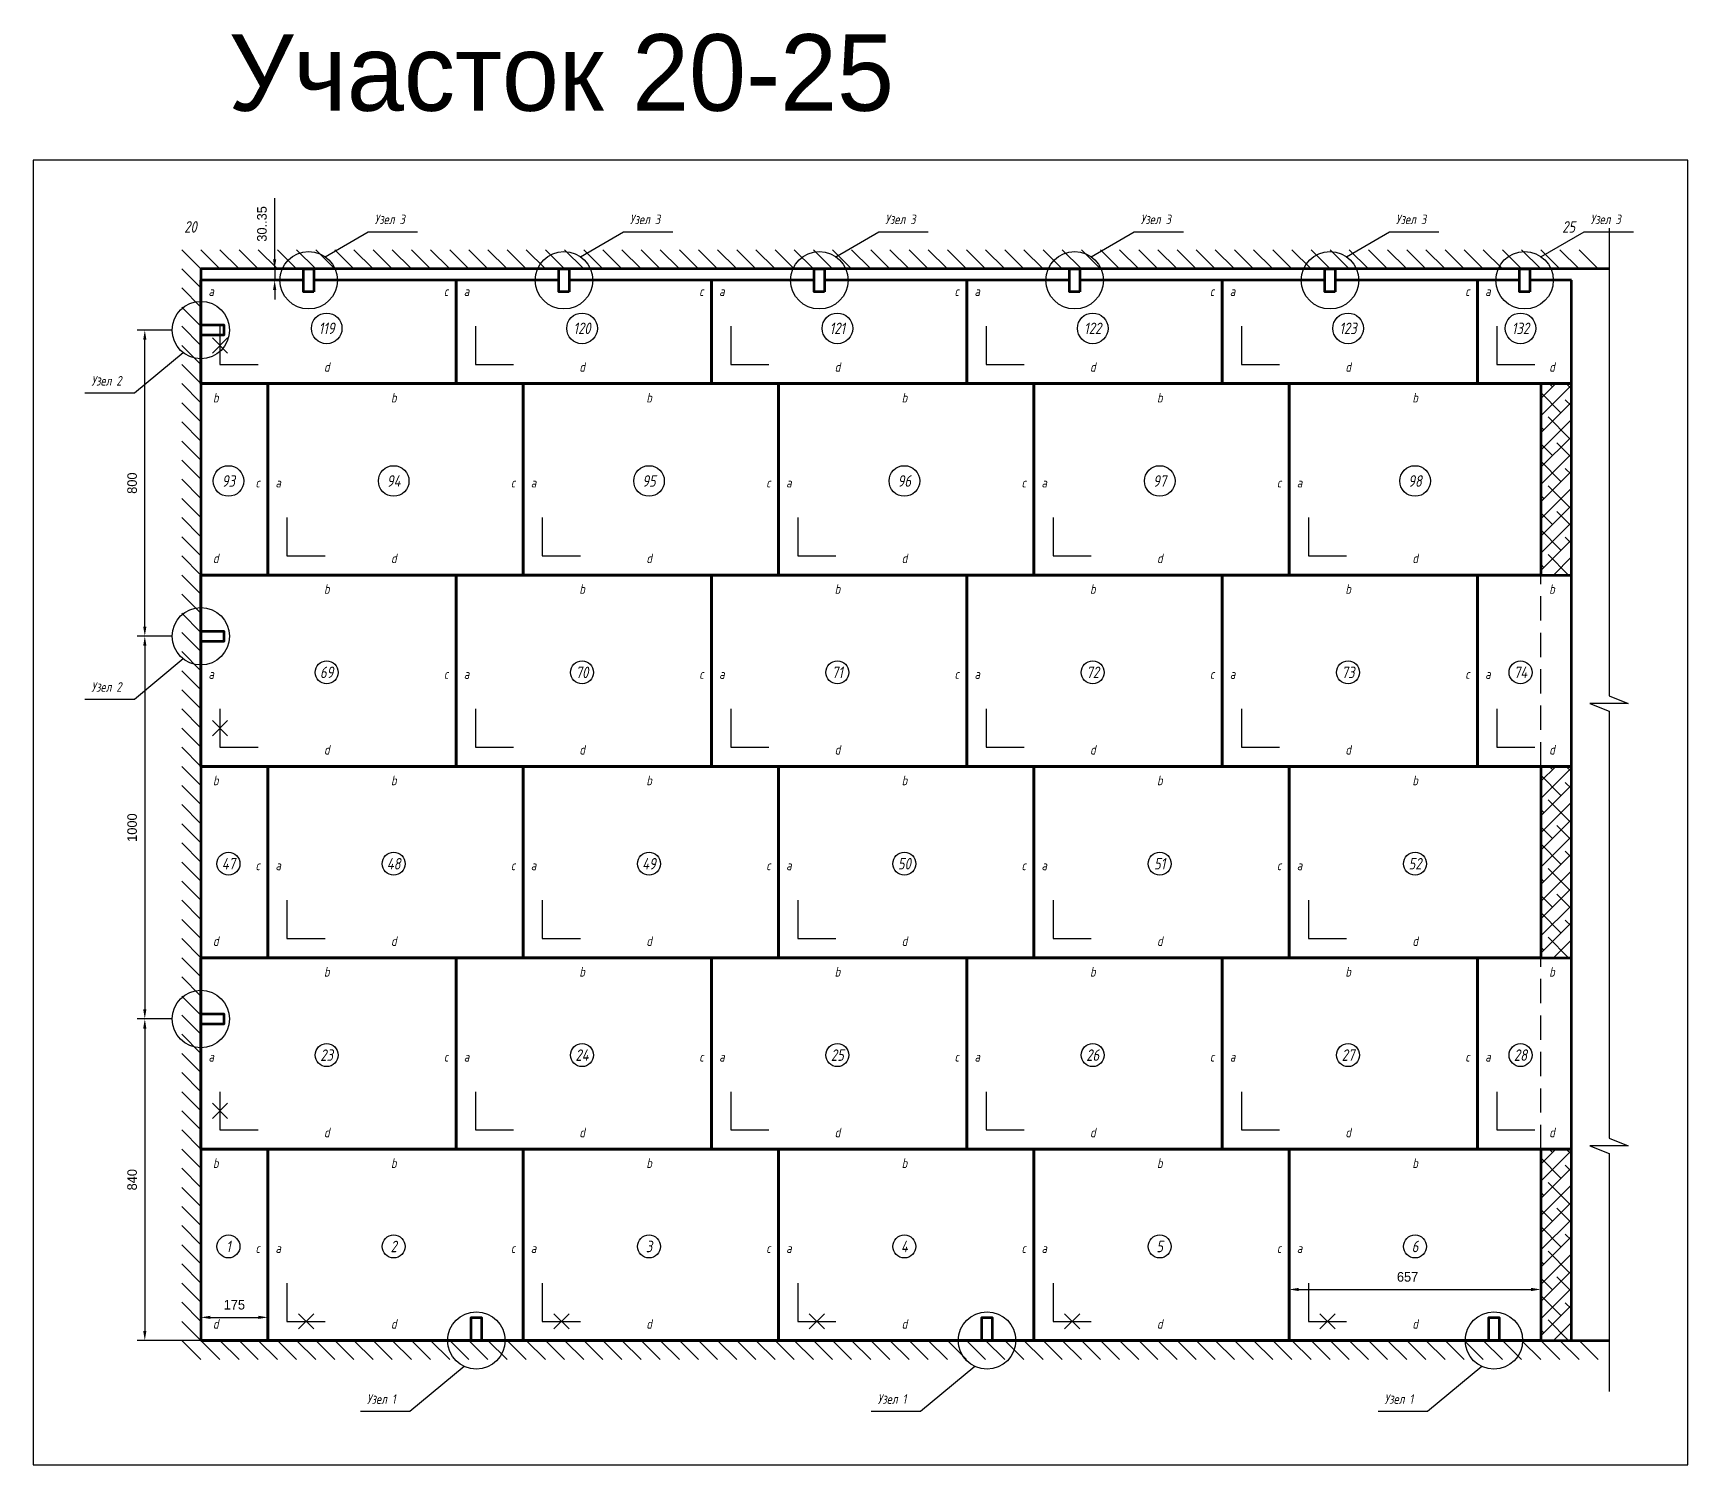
# Model space of a CAD drawing. Header units: millimetres. Extents: x -24443 to 78341, y -69589 to 15487.
# Drawn here: x 57703 to 62026, y -69589 to -65848 of the extents above; entities that cross this region are included whole.
import ezdxf
from ezdxf.enums import TextEntityAlignment as Align

# ---------------------------------------------------------------- set-up
doc = ezdxf.new("R2010")
doc.units = ezdxf.units.MM
doc.linetypes.add('DASHED', pattern=[19.05, 12.7, -6.35])
doc.layers.add('01 Перегородки', color=7, linetype='Continuous')
doc.layers.add('08 Размеры', color=7, linetype='Continuous')
doc.layers.add('100 noprint', color=1, linetype='Continuous', plot=False)
doc.styles.get("Standard").update_dxf_attribs({"font": 'Ubuntu-R.ttf'})
doc.styles.add('ГОСТ-ISOCPEUR', font='isocpeui.ttf', dxfattribs={"width": 0.8})
doc.dimstyles.new('ISO-25', dxfattribs={"dimtxt": 2.5, "dimasz": 2.5, "dimexe": 1.25, "dimexo": 0.625, "dimtad": 1, "dimtxsty": 'Standard', "dimcen": 2.5, "dimadec": 0, "dimazin": 0, "dimtfac": 1, "dimtmove": 0, "dimatfit": 3, "dimfxl": 1, "dimarcsym": 0})

# ---------------------------------------------------------------- blocks, each defined once
blk = doc.blocks.new('*D415')
at = {"layer": '08 Размеры', "color": 0, "lineweight": -2}
for p, q in [((60984.5, -69263.8), (60984.5, -69110.5)), ((61641.5, -69263.8), (61641.5, -69110.5)), ((61009.5, -69130.5), (61616.5, -69130.5))]:
    blk.add_line(p, q, dxfattribs=at)
at = {"layer": '08 Размеры', "color": 0}
for points in [[(61009.5, -69126.3), (61009.5, -69134.7), (60984.5, -69130.5)], [(61616.5, -69134.7), (61616.5, -69126.3), (61641.5, -69130.5)]]:
    blk.add_solid(points, dxfattribs=at)
at = {"layer": 'Defpoints', "color": 0}
for p in [(61641.5, -69130.5), (60984.5, -69263.8), (61641.5, -69263.8)]:
    blk.add_point(p, dxfattribs=at)
at = {"layer": '08 Размеры', "color": 0, "insert": (61293.7, -69097.7), "char_height": 25, "attachment_point": 5}
blk.add_mtext('657', dxfattribs=at)
blk = doc.blocks.new('плита')
at = {"lineweight": 70}
blk.add_lwpolyline([(0, 500), (667, 500), (667, 0), (0, 0)], close=True, dxfattribs=at)
blk.add_lwpolyline([(50, 150), (50, 50), (150, 50)])
at = {"style": 'ГОСТ-ISOCPEUR', "width": 0.8}
for s, p in [('b', (329.1, 463.3)), ('a', (27.1, 241.2)), ('c', (640.6, 241.2)), ('d', (329.1, 43.5))]:
    blk.add_text(s, height=25, dxfattribs=at).set_placement(p, align=Align.MIDDLE)
blk = doc.blocks.new('*D416')
at = {"layer": '08 Размеры', "color": 0, "lineweight": -2}
for p, q in [((58141.5, -69263.8), (58141.5, -69183.4)), ((58166.5, -69203.4), (58291.5, -69203.4)), ((58316.5, -69263.8), (58316.5, -69183.4))]:
    blk.add_line(p, q, dxfattribs=at)
at = {"layer": '08 Размеры', "color": 0}
for points in [[(58166.5, -69199.2), (58166.5, -69207.6), (58141.5, -69203.4)], [(58291.5, -69207.6), (58291.5, -69199.2), (58316.5, -69203.4)]]:
    blk.add_solid(points, dxfattribs=at)
at = {"layer": 'Defpoints', "color": 0}
for p in [(58316.5, -69203.4), (58141.5, -69263.8), (58316.5, -69263.8)]:
    blk.add_point(p, dxfattribs=at)
at = {"layer": '08 Размеры', "color": 0, "insert": (58229, -69170.6), "char_height": 25, "attachment_point": 5}
blk.add_mtext('175', dxfattribs=at)
blk = doc.blocks.new('подрезка')
for p, q in [((-20, 20), (20, -20)), ((20, 20), (-20, -20))]:
    blk.add_line(p, q)
blk = doc.blocks.new('*D459')
at = {"layer": '08 Размеры', "color": 0, "lineweight": -2}
for p, q in [((58334.3, -66463.8), (58334.3, -66279.3)), ((58334.3, -66438.8), (58334.3, -66413.8)), ((58141.5, -66463.8), (58354.3, -66463.8)), ((58334.3, -66463.8), (58334.3, -66493.8)), ((58141.5, -66493.8), (58354.3, -66493.8)), ((58334.3, -66518.8), (58334.3, -66543.8))]:
    blk.add_line(p, q, dxfattribs=at)
at = {"layer": '08 Размеры', "color": 0}
for points in [[(58330.1, -66438.8), (58338.4, -66438.8), (58334.3, -66463.8)], [(58338.4, -66518.8), (58330.1, -66518.8), (58334.3, -66493.8)]]:
    blk.add_solid(points, dxfattribs=at)
at = {"layer": 'Defpoints', "color": 0}
for p in [(58141.5, -66463.8), (58141.5, -66493.8), (58334.3, -66493.8)]:
    blk.add_point(p, dxfattribs=at)
at = {"layer": '08 Размеры', "color": 0, "insert": (58301.2, -66346.5), "char_height": 25, "attachment_point": 5, "rotation": 90}
blk.add_mtext('30..35', dxfattribs=at)
blk = doc.blocks.new('*D465')
at = {"layer": '08 Размеры', "color": 0, "lineweight": -2}
for p, q in [((58066.5, -68423.8), (57975.1, -68423.8)), ((57995.1, -68448.8), (57995.1, -69238.8)), ((58141.5, -69263.8), (57975.1, -69263.8))]:
    blk.add_line(p, q, dxfattribs=at)
at = {"layer": '08 Размеры', "color": 0}
for points in [[(57999.2, -68448.8), (57990.9, -68448.8), (57995.1, -68423.8)], [(57990.9, -69238.8), (57999.2, -69238.8), (57995.1, -69263.8)]]:
    blk.add_solid(points, dxfattribs=at)
at = {"layer": 'Defpoints', "color": 0}
for p in [(58066.5, -68423.8), (57995.1, -69263.8), (58141.5, -69263.8)]:
    blk.add_point(p, dxfattribs=at)
at = {"layer": '08 Размеры', "color": 0, "insert": (57962, -68843.8), "char_height": 25, "attachment_point": 5, "rotation": 90}
blk.add_mtext('840', dxfattribs=at)
blk = doc.blocks.new('*D466')
at = {"layer": '08 Размеры', "color": 0, "lineweight": -2}
for p, q in [((58066.5, -67423.8), (57975.1, -67423.8)), ((57995.1, -67448.8), (57995.1, -68398.8)), ((58066.5, -68423.8), (57975.1, -68423.8))]:
    blk.add_line(p, q, dxfattribs=at)
at = {"layer": '08 Размеры', "color": 0}
for points in [[(57999.2, -67448.8), (57990.9, -67448.8), (57995.1, -67423.8)], [(57990.9, -68398.8), (57999.2, -68398.8), (57995.1, -68423.8)]]:
    blk.add_solid(points, dxfattribs=at)
at = {"layer": 'Defpoints', "color": 0}
for p in [(58066.5, -67423.8), (57995.1, -68423.8), (58066.5, -68423.8)]:
    blk.add_point(p, dxfattribs=at)
at = {"layer": '08 Размеры', "color": 0, "insert": (57962, -67923.8), "char_height": 25, "attachment_point": 5, "rotation": 90}
blk.add_mtext('1000', dxfattribs=at)
blk = doc.blocks.new('*D467')
at = {"layer": '08 Размеры', "color": 0, "lineweight": -2}
for p, q in [((58066.5, -66623.8), (57975.1, -66623.8)), ((57995.1, -67398.8), (57995.1, -66648.8)), ((58066.5, -67423.8), (57975.1, -67423.8))]:
    blk.add_line(p, q, dxfattribs=at)
at = {"layer": '08 Размеры', "color": 0}
for points in [[(57999.2, -66648.8), (57990.9, -66648.8), (57995.1, -66623.8)], [(57990.9, -67398.8), (57999.2, -67398.8), (57995.1, -67423.8)]]:
    blk.add_solid(points, dxfattribs=at)
at = {"layer": 'Defpoints', "color": 0}
for p in [(57995.1, -66623.8), (58066.5, -66623.8), (58066.5, -67423.8)]:
    blk.add_point(p, dxfattribs=at)
at = {"layer": '08 Размеры', "color": 0, "insert": (57962, -67023.8), "char_height": 25, "attachment_point": 5, "rotation": 90}
blk.add_mtext('800', dxfattribs=at)

msp = doc.modelspace()

# ---------------------------------------------------------------- hatches: boundary and pattern name
at = {"layer": '01 Перегородки'}
h = msp.add_hatch(dxfattribs=at)
h.set_pattern_fill('ANSI38', color=256, scale=10, style=0)
h.set_pattern_definition([(45, (7e-12, 1500), (-22.45064, 22.45064), []), (135, (7e-12, 1500), (-67.351921, 22.45064), [79.375, -47.625])])
h.paths.add_polyline_path([(61721.488, -67263.801), (61721.488, -66763.801), (61641.488, -66763.801), (61641.488, -67263.801)])
h = msp.add_hatch(dxfattribs=at)
h.set_pattern_fill('ANSI38', color=256, scale=10, style=0)
h.set_pattern_definition([(45, (7e-12, 500), (-22.45064, 22.45064), []), (135, (7e-12, 500), (-67.351921, 22.45064), [79.375, -47.625])])
h.paths.add_polyline_path([(61721.488, -68263.801), (61721.488, -67763.801), (61641.488, -67763.801), (61641.488, -68263.801)])
h = msp.add_hatch(dxfattribs=at)
h.set_pattern_fill('ANSI38', color=256, scale=10, style=0)
h.set_pattern_definition([(45, (7e-12, -500), (-22.45064, 22.45064), []), (135, (7e-12, -500), (-67.351921, 22.45064), [79.375, -47.625])])
h.paths.add_polyline_path([(61721.488, -69263.801), (61721.488, -68763.801), (61641.488, -68763.801), (61641.488, -69263.801)])

# ---------------------------------------------------------------- linework, layer by layer
at = {"lineweight": 70}
for p, q in [((60984.488, -66763.801), (61641.488, -66763.801)), ((60984.488, -67263.801), (60984.488, -66763.801)), ((61641.488, -66763.801), (61641.488, -67263.801)), ((61641.488, -66763.801), (61641.488, -67263.801)), ((61641.488, -67263.801), (60984.488, -67263.801)), ((60984.488, -67763.801), (61641.488, -67763.801)), ((60984.488, -68263.801), (60984.488, -67763.801)), ((61641.488, -67763.801), (61641.488, -68263.801)), ((61641.488, -67763.801), (61641.488, -68263.801)), ((61641.488, -68263.801), (60984.488, -68263.801)), ((60984.488, -68763.801), (61641.488, -68763.801)), ((60984.488, -69263.801), (60984.488, -68763.801)), ((61641.488, -68763.801), (61641.488, -69263.801)), ((61641.488, -68763.801), (61641.488, -69263.801)), ((61641.488, -69263.801), (60984.488, -69263.801))]:
    msp.add_line(p, q, dxfattribs=at)
for points in [[(58466.003, -66432.306), (58578.415, -66367.178), (58707.399, -66367.178)], [(59133.003, -66432.306), (59245.415, -66367.178), (59374.399, -66367.178)], [(59800.003, -66432.306), (59912.415, -66367.178), (60041.399, -66367.178)], [(60467.003, -66432.306), (60579.415, -66367.178), (60708.399, -66367.178)], [(61134.003, -66432.306), (61246.415, -66367.178), (61375.399, -66367.178)], [(61642.15, -66432.306), (61754.561, -66367.178), (61883.545, -66367.178)], [(61820.034, -66357.714), (61820.034, -67579.707), (61870.034, -67599.707), (61770.034, -67599.707), (61820.034, -67619.707), (61820.034, -68735.614), (61870.034, -68755.614), (61770.034, -68755.614), (61820.034, -68775.614), (61820.034, -69397.235)], [(58191.488, -66613.801), (58191.488, -66713.801), (58291.488, -66713.801)], [(58858.488, -66613.801), (58858.488, -66713.801), (58958.488, -66713.801)], [(59525.488, -66613.801), (59525.488, -66713.801), (59625.488, -66713.801)], [(60192.488, -66613.801), (60192.488, -66713.801), (60292.488, -66713.801)], [(60859.488, -66613.801), (60859.488, -66713.801), (60959.488, -66713.801)], [(61526.488, -66613.801), (61526.488, -66713.801), (61626.488, -66713.801)], [(58095.485, -66683.035), (57967.729, -66789.033), (57838.746, -66789.033)], [(61034.488, -67113.801), (61034.488, -67213.801), (61134.488, -67213.801)], [(58095.485, -67483.035), (57967.729, -67589.033), (57838.746, -67589.033)], [(61526.488, -67613.801), (61526.488, -67713.801), (61626.488, -67713.801)], [(61034.488, -68113.801), (61034.488, -68213.801), (61134.488, -68213.801)], [(61526.488, -68613.801), (61526.488, -68713.801), (61626.488, -68713.801)], [(61034.488, -69113.801), (61034.488, -69213.801), (61134.488, -69213.801)], [(58829.326, -69331.715), (58687.39, -69449.478), (58558.406, -69449.478)], [(60163.326, -69331.715), (60021.39, -69449.478), (59892.406, -69449.478)], [(61487.326, -69331.715), (61345.39, -69449.478), (61216.406, -69449.478)]]:
    msp.add_lwpolyline(points)
for points in [[(58808.488, -66493.801), (58808.488, -66763.801), (58141.488, -66763.801), (58141.488, -66493.801)], [(59475.488, -66493.801), (59475.488, -66763.801), (58808.488, -66763.801), (58808.488, -66493.801)], [(60142.488, -66493.801), (60142.488, -66763.801), (59475.488, -66763.801), (59475.488, -66493.801)], [(60809.488, -66493.801), (60809.488, -66763.801), (60142.488, -66763.801), (60142.488, -66493.801)], [(61476.488, -66493.801), (61476.488, -66763.801), (60809.488, -66763.801), (60809.488, -66493.801)], [(61721.488, -66763.801), (61476.488, -66763.801), (61476.488, -66493.801)], [(58141.488, -66763.801), (58316.488, -66763.801), (58316.488, -67263.801), (58141.488, -67263.801)], [(61721.488, -67763.801), (61476.488, -67763.801), (61476.488, -67263.801), (61721.488, -67263.801)], [(58141.488, -67763.801), (58316.488, -67763.801), (58316.488, -68263.801), (58141.488, -68263.801)], [(61721.488, -68763.801), (61476.488, -68763.801), (61476.488, -68263.801), (61721.488, -68263.801)], [(58141.488, -68763.801), (58316.488, -68763.801), (58316.488, -69263.801), (58141.488, -69263.801)]]:
    msp.add_lwpolyline(points, dxfattribs=at)
at = {"layer": '01 Перегородки'}
for p, q in [((58091.488, -66413.801), (58141.488, -66463.801)), ((58141.488, -66413.801), (58191.488, -66463.801)), ((58191.488, -66413.801), (58241.488, -66463.801)), ((58241.488, -66413.801), (58291.488, -66463.801)), ((58291.488, -66413.801), (58341.488, -66463.801)), ((58341.488, -66413.801), (58391.488, -66463.801)), ((58391.488, -66413.801), (58441.488, -66463.801)), ((58441.488, -66413.801), (58491.488, -66463.801)), ((58491.488, -66413.801), (58541.488, -66463.801)), ((58541.488, -66413.801), (58591.488, -66463.801)), ((58591.488, -66413.801), (58641.488, -66463.801)), ((58641.488, -66413.801), (58691.488, -66463.801)), ((58691.488, -66413.801), (58741.488, -66463.801)), ((58741.488, -66413.801), (58791.488, -66463.801)), ((58791.488, -66413.801), (58841.488, -66463.801)), ((58841.488, -66413.801), (58891.488, -66463.801)), ((58891.488, -66413.801), (58941.488, -66463.801)), ((58941.488, -66413.801), (58991.488, -66463.801)), ((58991.488, -66413.801), (59041.488, -66463.801)), ((59041.488, -66413.801), (59091.488, -66463.801)), ((59091.488, -66413.801), (59141.488, -66463.801)), ((59141.488, -66413.801), (59191.488, -66463.801)), ((59191.488, -66413.801), (59241.488, -66463.801)), ((59241.488, -66413.801), (59291.488, -66463.801)), ((59291.488, -66413.801), (59341.488, -66463.801)), ((59341.488, -66413.801), (59391.488, -66463.801)), ((59391.488, -66413.801), (59441.488, -66463.801)), ((59441.488, -66413.801), (59491.488, -66463.801)), ((59491.488, -66413.801), (59541.488, -66463.801)), ((59541.488, -66413.801), (59591.488, -66463.801)), ((59591.488, -66413.801), (59641.488, -66463.801)), ((59641.488, -66413.801), (59691.488, -66463.801)), ((59691.488, -66413.801), (59741.488, -66463.801)), ((59741.488, -66413.801), (59791.488, -66463.801)), ((59791.488, -66413.801), (59841.488, -66463.801)), ((59841.488, -66413.801), (59891.488, -66463.801)), ((59891.488, -66413.801), (59941.488, -66463.801)), ((59941.488, -66413.801), (59991.488, -66463.801)), ((59991.488, -66413.801), (60041.488, -66463.801)), ((60041.488, -66413.801), (60091.488, -66463.801)), ((60091.488, -66413.801), (60141.488, -66463.801)), ((60141.488, -66413.801), (60191.488, -66463.801)), ((60191.488, -66413.801), (60241.488, -66463.801)), ((60241.488, -66413.801), (60291.488, -66463.801)), ((60291.488, -66413.801), (60341.488, -66463.801)), ((60341.488, -66413.801), (60391.488, -66463.801)), ((60391.488, -66413.801), (60441.488, -66463.801)), ((60441.488, -66413.801), (60491.488, -66463.801)), ((60491.488, -66413.801), (60541.488, -66463.801)), ((60541.488, -66413.801), (60591.488, -66463.801)), ((60591.488, -66413.801), (60641.488, -66463.801)), ((60641.488, -66413.801), (60691.488, -66463.801)), ((60691.488, -66413.801), (60741.488, -66463.801)), ((60741.488, -66413.801), (60791.488, -66463.801)), ((60791.488, -66413.801), (60841.488, -66463.801)), ((60841.488, -66413.801), (60891.488, -66463.801)), ((60891.488, -66413.801), (60941.488, -66463.801)), ((60941.488, -66413.801), (60991.488, -66463.801)), ((60991.488, -66413.801), (61041.488, -66463.801)), ((61041.488, -66413.801), (61091.488, -66463.801)), ((61091.488, -66413.801), (61141.488, -66463.801)), ((61141.488, -66413.801), (61191.488, -66463.801)), ((61191.488, -66413.801), (61241.488, -66463.801)), ((61241.488, -66413.801), (61291.488, -66463.801)), ((61291.488, -66413.801), (61341.488, -66463.801)), ((61341.488, -66413.801), (61391.488, -66463.801)), ((61391.488, -66413.801), (61441.488, -66463.801)), ((61441.488, -66413.801), (61491.488, -66463.801)), ((61491.488, -66413.801), (61541.488, -66463.801)), ((61541.488, -66413.801), (61591.488, -66463.801)), ((61591.488, -66413.801), (61641.488, -66463.801)), ((61641.488, -66413.801), (61691.488, -66463.801)), ((61691.488, -66413.801), (61741.488, -66463.801)), ((61741.488, -66413.801), (61791.488, -66463.801)), ((58091.488, -66463.801), (58141.488, -66513.801)), ((58091.488, -66513.801), (58141.488, -66563.801)), ((58091.488, -66563.801), (58141.488, -66613.801)), ((58091.488, -66613.801), (58141.488, -66663.801)), ((58091.488, -66663.801), (58141.488, -66713.801)), ((58091.488, -66713.801), (58141.488, -66763.801)), ((58091.488, -66763.801), (58141.488, -66813.801)), ((58091.488, -66813.801), (58141.488, -66863.801)), ((58091.488, -66863.801), (58141.488, -66913.801)), ((58091.488, -66913.801), (58141.488, -66963.801)), ((58091.488, -66963.801), (58141.488, -67013.801)), ((58091.488, -67013.801), (58141.488, -67063.801)), ((58091.488, -67063.801), (58141.488, -67113.801)), ((58091.488, -67113.801), (58141.488, -67163.801)), ((58091.488, -67163.801), (58141.488, -67213.801)), ((58091.488, -67213.801), (58141.488, -67263.801)), ((58091.488, -67263.801), (58141.488, -67313.801)), ((58091.488, -67313.801), (58141.488, -67363.801)), ((58091.488, -67363.801), (58141.488, -67413.801)), ((58091.488, -67413.801), (58141.488, -67463.801)), ((58091.488, -67463.801), (58141.488, -67513.801)), ((58091.488, -67513.801), (58141.488, -67563.801)), ((58091.488, -67563.801), (58141.488, -67613.801)), ((58091.488, -67613.801), (58141.488, -67663.801)), ((58091.488, -67663.801), (58141.488, -67713.801)), ((58091.488, -67713.801), (58141.488, -67763.801)), ((58091.488, -67763.801), (58141.488, -67813.801)), ((58091.488, -67813.801), (58141.488, -67863.801)), ((58091.488, -67863.801), (58141.488, -67913.801)), ((58091.488, -67913.801), (58141.488, -67963.801)), ((58091.488, -67963.801), (58141.488, -68013.801)), ((58091.488, -68013.801), (58141.488, -68063.801)), ((58091.488, -68063.801), (58141.488, -68113.801)), ((58091.488, -68113.801), (58141.488, -68163.801)), ((58091.488, -68163.801), (58141.488, -68213.801)), ((58091.488, -68213.801), (58141.488, -68263.801)), ((58091.488, -68263.801), (58141.488, -68313.801)), ((58091.488, -68313.801), (58141.488, -68363.801)), ((58091.488, -68363.801), (58141.488, -68413.801)), ((58091.488, -68413.801), (58141.488, -68463.801)), ((58091.488, -68463.801), (58141.488, -68513.801)), ((58091.488, -68513.801), (58141.488, -68563.801)), ((58091.488, -68563.801), (58141.488, -68613.801)), ((58091.488, -68613.801), (58141.488, -68663.801)), ((58091.488, -68663.801), (58141.488, -68713.801)), ((58091.488, -68713.801), (58141.488, -68763.801)), ((58091.488, -68763.801), (58141.488, -68813.801)), ((58091.488, -68813.801), (58141.488, -68863.801)), ((58091.488, -68863.801), (58141.488, -68913.801)), ((58091.488, -68913.801), (58141.488, -68963.801)), ((58091.488, -68963.801), (58141.488, -69013.801)), ((58091.488, -69013.801), (58141.488, -69063.801)), ((58091.488, -69063.801), (58141.488, -69113.801)), ((58091.488, -69113.801), (58141.488, -69163.801)), ((58091.488, -69163.801), (58141.488, -69213.801)), ((58091.488, -69213.801), (58141.488, -69263.801)), ((58091.488, -69263.801), (58141.488, -69313.801)), ((58141.488, -69263.801), (58191.488, -69313.801)), ((58191.488, -69263.801), (58241.488, -69313.801)), ((58241.488, -69263.801), (58291.488, -69313.801)), ((58291.488, -69263.801), (58341.488, -69313.801)), ((58341.488, -69263.801), (58391.488, -69313.801)), ((58391.488, -69263.801), (58441.488, -69313.801)), ((58441.488, -69263.801), (58491.488, -69313.801)), ((58491.488, -69263.801), (58541.488, -69313.801)), ((58541.488, -69263.801), (58591.488, -69313.801)), ((58591.488, -69263.801), (58641.488, -69313.801)), ((58641.488, -69263.801), (58691.488, -69313.801)), ((58691.488, -69263.801), (58741.488, -69313.801)), ((58741.488, -69263.801), (58791.488, -69313.801)), ((58791.488, -69263.801), (58841.488, -69313.801)), ((58841.488, -69263.801), (58891.488, -69313.801)), ((58891.488, -69263.801), (58941.488, -69313.801)), ((58941.488, -69263.801), (58991.488, -69313.801)), ((58991.488, -69263.801), (59041.488, -69313.801)), ((59041.488, -69263.801), (59091.488, -69313.801)), ((59091.488, -69263.801), (59141.488, -69313.801)), ((59141.488, -69263.801), (59191.488, -69313.801)), ((59191.488, -69263.801), (59241.488, -69313.801)), ((59241.488, -69263.801), (59291.488, -69313.801)), ((59291.488, -69263.801), (59341.488, -69313.801)), ((59341.488, -69263.801), (59391.488, -69313.801)), ((59391.488, -69263.801), (59441.488, -69313.801)), ((59441.488, -69263.801), (59491.488, -69313.801)), ((59491.488, -69263.801), (59541.488, -69313.801)), ((59541.488, -69263.801), (59591.488, -69313.801)), ((59591.488, -69263.801), (59641.488, -69313.801)), ((59641.488, -69263.801), (59691.488, -69313.801)), ((59691.488, -69263.801), (59741.488, -69313.801)), ((59741.488, -69263.801), (59791.488, -69313.801)), ((59791.488, -69263.801), (59841.488, -69313.801)), ((59841.488, -69263.801), (59891.488, -69313.801)), ((59891.488, -69263.801), (59941.488, -69313.801)), ((59941.488, -69263.801), (59991.488, -69313.801)), ((59991.488, -69263.801), (60041.488, -69313.801)), ((60041.488, -69263.801), (60091.488, -69313.801)), ((60091.488, -69263.801), (60141.488, -69313.801)), ((60141.488, -69263.801), (60191.488, -69313.801)), ((60191.488, -69263.801), (60241.488, -69313.801)), ((60241.488, -69263.801), (60291.488, -69313.801)), ((60291.488, -69263.801), (60341.488, -69313.801)), ((60341.488, -69263.801), (60391.488, -69313.801)), ((60391.488, -69263.801), (60441.488, -69313.801)), ((60441.488, -69263.801), (60491.488, -69313.801)), ((60491.488, -69263.801), (60541.488, -69313.801)), ((60541.488, -69263.801), (60591.488, -69313.801)), ((60591.488, -69263.801), (60641.488, -69313.801)), ((60641.488, -69263.801), (60691.488, -69313.801)), ((60691.488, -69263.801), (60741.488, -69313.801)), ((60741.488, -69263.801), (60791.488, -69313.801)), ((60791.488, -69263.801), (60841.488, -69313.801)), ((60841.488, -69263.801), (60891.488, -69313.801)), ((60891.488, -69263.801), (60941.488, -69313.801)), ((60941.488, -69263.801), (60991.488, -69313.801)), ((60991.488, -69263.801), (61041.488, -69313.801)), ((61041.488, -69263.801), (61091.488, -69313.801)), ((61091.488, -69263.801), (61141.488, -69313.801)), ((61141.488, -69263.801), (61191.488, -69313.801)), ((61191.488, -69263.801), (61241.488, -69313.801)), ((61241.488, -69263.801), (61291.488, -69313.801)), ((61291.488, -69263.801), (61341.488, -69313.801)), ((61341.488, -69263.801), (61391.488, -69313.801)), ((61391.488, -69263.801), (61441.488, -69313.801)), ((61441.488, -69263.801), (61491.488, -69313.801)), ((61491.488, -69263.801), (61541.488, -69313.801)), ((61541.488, -69263.801), (61591.488, -69313.801)), ((61591.488, -69263.801), (61641.488, -69313.801)), ((61641.488, -69263.801), (61691.488, -69313.801)), ((61691.488, -69263.801), (61741.488, -69313.801)), ((61741.488, -69263.801), (61791.488, -69313.801))]:
    msp.add_line(p, q, dxfattribs=at)
at = {"layer": '01 Перегородки', "lineweight": 70}
for p, q in [((58141.488, -66463.801), (58141.488, -69263.801)), ((61820.034, -66463.801), (58141.488, -66463.801)), ((58409.568, -66493.801), (58141.488, -66493.801)), ((59076.568, -66493.801), (58436.568, -66493.801)), ((59743.568, -66493.801), (59103.568, -66493.801)), ((60410.568, -66493.801), (59770.568, -66493.801)), ((61077.568, -66493.801), (60437.568, -66493.801)), ((61585.714, -66493.801), (61104.568, -66493.801)), ((61721.488, -66493.801), (61612.714, -66493.801)), ((61721.488, -69263.801), (61721.488, -66493.801)), ((61641.488, -66763.801), (61721.488, -66763.801)), ((61641.488, -67763.801), (61721.488, -67763.801)), ((61641.488, -68763.801), (61721.488, -68763.801)), ((58141.488, -69263.801), (61820.034, -69263.801))]:
    msp.add_line(p, q, dxfattribs=at)
at = {"layer": '01 Перегородки', "linetype": 'DASHED', "ltscale": 5}
for p, q in [((61641.488, -67763.801), (61641.488, -67263.801)), ((61641.488, -68763.801), (61641.488, -68263.801))]:
    msp.add_line(p, q, dxfattribs=at)
at = {"layer": '01 Перегородки', "lineweight": 70, "flags": 128}
for points in [[(58436.568, -66523.801), (58409.568, -66523.801), (58409.568, -66463.801), (58436.568, -66463.801)], [(59103.568, -66523.801), (59076.568, -66523.801), (59076.568, -66463.801), (59103.568, -66463.801)], [(59770.568, -66523.801), (59743.568, -66523.801), (59743.568, -66463.801), (59770.568, -66463.801)], [(60437.568, -66523.801), (60410.568, -66523.801), (60410.568, -66463.801), (60437.568, -66463.801)], [(61104.568, -66523.801), (61077.568, -66523.801), (61077.568, -66463.801), (61104.568, -66463.801)], [(61612.714, -66523.801), (61585.714, -66523.801), (61585.714, -66463.801), (61612.714, -66463.801)], [(58141.488, -66637.301), (58141.488, -66610.301), (58201.488, -66610.301), (58201.488, -66637.301)], [(58141.488, -67437.301), (58141.488, -67410.301), (58201.488, -67410.301), (58201.488, -67437.301)], [(58141.488, -68437.301), (58141.488, -68410.301), (58201.488, -68410.301), (58201.488, -68437.301)], [(58874.648, -69263.801), (58847.648, -69263.801), (58847.648, -69203.801), (58874.648, -69203.801)], [(60208.648, -69263.801), (60181.648, -69263.801), (60181.648, -69203.801), (60208.648, -69203.801)], [(61532.648, -69263.801), (61505.648, -69263.801), (61505.648, -69203.801), (61532.648, -69203.801)]]:
    msp.add_lwpolyline(points, close=True, dxfattribs=at)
at = {"layer": '01 Перегородки'}
for centre, radius in [((58423.068, -66493.801), 75), ((59090.068, -66493.801), 75), ((59757.068, -66493.801), 75), ((60424.068, -66493.801), 75), ((61091.068, -66493.801), 75), ((61599.214, -66493.801), 75), ((58141.488, -66623.801), 75), ((58470.172, -66619.386), 40), ((59137.172, -66619.386), 40), ((59804.172, -66619.386), 40), ((60471.172, -66619.386), 40), ((61138.172, -66619.386), 40), ((61588.714, -66619.386), 40), ((58213.637, -67018.18), 40), ((58645.172, -67018.18), 40), ((59312.172, -67018.18), 40), ((59979.172, -67018.18), 40), ((60646.172, -67018.18), 40), ((61313.172, -67018.18), 40), ((58141.488, -67423.801), 75), ((58470.172, -67518.18), 30), ((59137.172, -67518.18), 30), ((59804.172, -67518.18), 30), ((60471.172, -67518.18), 30), ((61138.172, -67518.18), 30), ((61588.714, -67518.18), 30), ((58213.637, -68018.18), 30), ((58645.172, -68018.18), 30), ((59312.172, -68018.18), 30), ((59979.172, -68018.18), 30), ((60646.172, -68018.18), 30), ((61313.172, -68018.18), 30), ((58141.488, -68423.801), 75), ((58470.172, -68518.18), 30), ((59137.172, -68518.18), 30), ((59804.172, -68518.18), 30), ((60471.172, -68518.18), 30), ((61138.172, -68518.18), 30), ((61588.714, -68518.18), 30), ((58213.637, -69018.18), 30), ((58645.172, -69018.18), 30), ((59312.172, -69018.18), 30), ((59979.172, -69018.18), 30), ((60646.172, -69018.18), 30), ((61313.172, -69018.18), 30), ((58861.148, -69263.801), 75), ((60195.148, -69263.801), 75), ((61519.148, -69263.801), 75)]:
    msp.add_circle(centre, radius, dxfattribs=at)
at = {"layer": '100 noprint', "color": 1}
msp.add_lwpolyline([(57703.273, -66180.041), (57703.273, -69588.909), (62025.929, -69588.909), (62025.929, -66180.041)], close=True, dxfattribs=at)

# ---------------------------------------------------------------- block references
at = {"layer": '01 Перегородки', "color": 1}
for p in [(58191.488, -66663.801), (58191.488, -67663.801), (58191.488, -68663.801), (58416.488, -69213.801), (59083.488, -69213.801), (59750.488, -69213.801), (60417.488, -69213.801), (61084.488, -69213.801)]:
    msp.add_blockref('подрезка', p, dxfattribs=at)
at = {"layer": '01 Перегородки'}
for p in [(58316.488, -67263.801), (58983.488, -67263.801), (59650.488, -67263.801), (60317.488, -67263.801), (58141.488, -67763.801), (58808.488, -67763.801), (59475.488, -67763.801), (60142.488, -67763.801), (60809.488, -67763.801), (58316.488, -68263.801), (58983.488, -68263.801), (59650.488, -68263.801), (60317.488, -68263.801), (58141.488, -68763.801), (58808.488, -68763.801), (59475.488, -68763.801), (60142.488, -68763.801), (60809.488, -68763.801), (58316.488, -69263.801), (58983.488, -69263.801), (59650.488, -69263.801), (60317.488, -69263.801)]:
    msp.add_blockref('плита', p, dxfattribs=at)

# ---------------------------------------------------------------- texts
at = {"linetype": 'Continuous', "style": 'ГОСТ-ISOCPEUR', "width": 0.8}
for s, p in [('Узел 3', (58595.19, -66347.045)), ('Узел 3', (59262.19, -66347.045)), ('Узел 3', (59929.19, -66347.045)), ('Узел 3', (60596.19, -66347.045)), ('Узел 3', (61263.19, -66347.045)), ('Узел 3', (61771.337, -66347.045)), ('Узел 2', (57855.521, -66768.9)), ('Узел 2', (57855.521, -67568.9)), ('Узел 1', (58575.181, -69429.346)), ('Узел 1', (59909.181, -69429.346)), ('Узел 1', (61233.181, -69429.346))]:
    msp.add_text(s, height=25, dxfattribs=at).set_placement(p)
at = {"style": 'ГОСТ-ISOCPEUR', "width": 0.8}
for s, p in [('a', (58168.559, -66522.61)), ('c', (58782.048, -66522.61)), ('a', (58835.559, -66522.61)), ('c', (59449.048, -66522.61)), ('a', (59502.559, -66522.61)), ('c', (60116.048, -66522.61)), ('a', (60169.559, -66522.61)), ('c', (60783.048, -66522.61)), ('a', (60836.559, -66522.61)), ('c', (61450.048, -66522.61)), ('a', (61503.559, -66522.61)), ('d', (58470.622, -66720.287)), ('d', (59137.622, -66720.287)), ('d', (59804.622, -66720.287)), ('d', (60471.622, -66720.287)), ('d', (61138.622, -66720.287)), ('d', (61670.995, -66720.287)), ('b', (58180.546, -66800.511)), ('b', (61313.622, -66800.511)), ('c', (58290.048, -67022.61)), ('a', (61011.559, -67022.61)), ('d', (58180.546, -67220.287)), ('d', (61313.622, -67220.287)), ('b', (61670.995, -67300.511)), ('a', (61503.559, -67522.61)), ('d', (61670.995, -67720.287)), ('b', (58180.546, -67800.511)), ('b', (61313.622, -67800.511)), ('c', (58290.048, -68022.61)), ('a', (61011.559, -68022.61)), ('d', (58180.546, -68220.287)), ('d', (61313.622, -68220.287)), ('b', (61670.995, -68300.511)), ('a', (61503.559, -68522.61)), ('d', (61670.995, -68720.287)), ('b', (58180.546, -68800.511)), ('b', (61313.622, -68800.511)), ('c', (58290.048, -69022.61)), ('a', (61011.559, -69022.61)), ('d', (58180.546, -69220.287)), ('d', (61313.622, -69220.287))]:
    msp.add_text(s, height=25, dxfattribs=at).set_placement(p, align=Align.MIDDLE)
at = {"layer": '01 Перегородки', "style": 'ГОСТ-ISOCPEUR', "width": 0.8}
for s, p in [('20', (58114.432, -66354.352)), ('25', (61714.586, -66354.352)), ('119', (58470.172, -66619.386)), ('120', (59137.172, -66619.386)), ('121', (59804.172, -66619.386)), ('122', (60471.172, -66619.386)), ('123', (61138.172, -66619.386)), ('132', (61588.714, -66619.386)), ('93', (58213.637, -67018.18)), ('94', (58645.172, -67018.18)), ('95', (59312.172, -67018.18)), ('96', (59979.172, -67018.18)), ('97', (60646.172, -67018.18)), ('98', (61313.172, -67018.18)), ('69', (58470.172, -67518.18)), ('70', (59137.172, -67518.18)), ('71', (59804.172, -67518.18)), ('72', (60471.172, -67518.18)), ('73', (61138.172, -67518.18)), ('74', (61588.714, -67518.18)), ('47', (58213.637, -68018.18)), ('48', (58645.172, -68018.18)), ('49', (59312.172, -68018.18)), ('50', (59979.172, -68018.18)), ('51', (60646.172, -68018.18)), ('52', (61313.172, -68018.18)), ('23', (58470.172, -68518.18)), ('24', (59137.172, -68518.18)), ('25', (59804.172, -68518.18)), ('26', (60471.172, -68518.18)), ('27', (61138.172, -68518.18)), ('28', (61588.714, -68518.18)), ('1', (58213.637, -69018.18)), ('2', (58645.172, -69018.18)), ('3', (59312.172, -69018.18)), ('4', (59979.172, -69018.18)), ('5', (60646.172, -69018.18)), ('6', (61313.172, -69018.18))]:
    msp.add_text(s, height=30, dxfattribs=at).set_placement(p, align=Align.MIDDLE)
at = {"layer": '100 noprint', "color": 1}
msp.add_text('Участок 20-25', height=200, dxfattribs=at).set_placement((58213.745, -66050.904))

# ---------------------------------------------------------------- dimensions: what is measured, and where the dimension line sits
at = {"layer": '08 Размеры'}
dim = msp.add_linear_dim(base=(58334.263, -66493.801), p1=(58141.488, -66463.801), p2=(58141.488, -66493.801), angle=90, text='30..35', dimstyle='ISO-25', override={"dimtxt": 25, "dimasz": 25, "dimexe": 20, "dimexo": 0, "dimgap": 20}, dxfattribs=at)
dim.commit()
dim.dimension.update_dxf_attribs({"geometry": '*D459', "text_midpoint": (58334.263, -66346.542), "dimtype": 160})
for base, p1, p2, picture, middle in [((57995.077, -66623.801), (58066.488, -67423.801), (58066.488, -66623.801), '*D467', (57962.017, -67023.801)), ((57995.077, -68423.801), (58066.488, -67423.801), (58066.488, -68423.801), '*D466', (57962.017, -67923.801)), ((57995.077, -69263.801), (58066.488, -68423.801), (58141.488, -69263.801), '*D465', (57962.017, -68843.801))]:
    dim = msp.add_linear_dim(base=base, p1=p1, p2=p2, angle=90, dimstyle='ISO-25', override={"dimtxt": 25, "dimasz": 25, "dimexe": 20, "dimexo": 0, "dimgap": 20}, dxfattribs=at)
    dim.commit()
    dim.dimension.update_dxf_attribs({"geometry": picture, "text_midpoint": middle})
for base, p1, p2, picture, middle in [((61641.488, -69130.486, -951.3), (60984.488, -69263.801), (61641.488, -69263.801), '*D415', (61293.701, -69130.486, -951.3)), ((58316.488, -69203.389, -181.076), (58141.488, -69263.801), (58316.488, -69263.801), '*D416', (58228.988, -69203.389, -181.076))]:
    dim = msp.add_linear_dim(base=base, p1=p1, p2=p2, dimstyle='ISO-25', override={"dimtxt": 25, "dimasz": 25, "dimexe": 20, "dimexo": 0, "dimgap": 20}, dxfattribs=at)
    dim.commit()
    dim.dimension.update_dxf_attribs({"geometry": picture, "text_midpoint": middle, "dimtype": 160})

doc.saveas('drawing.dxf')
